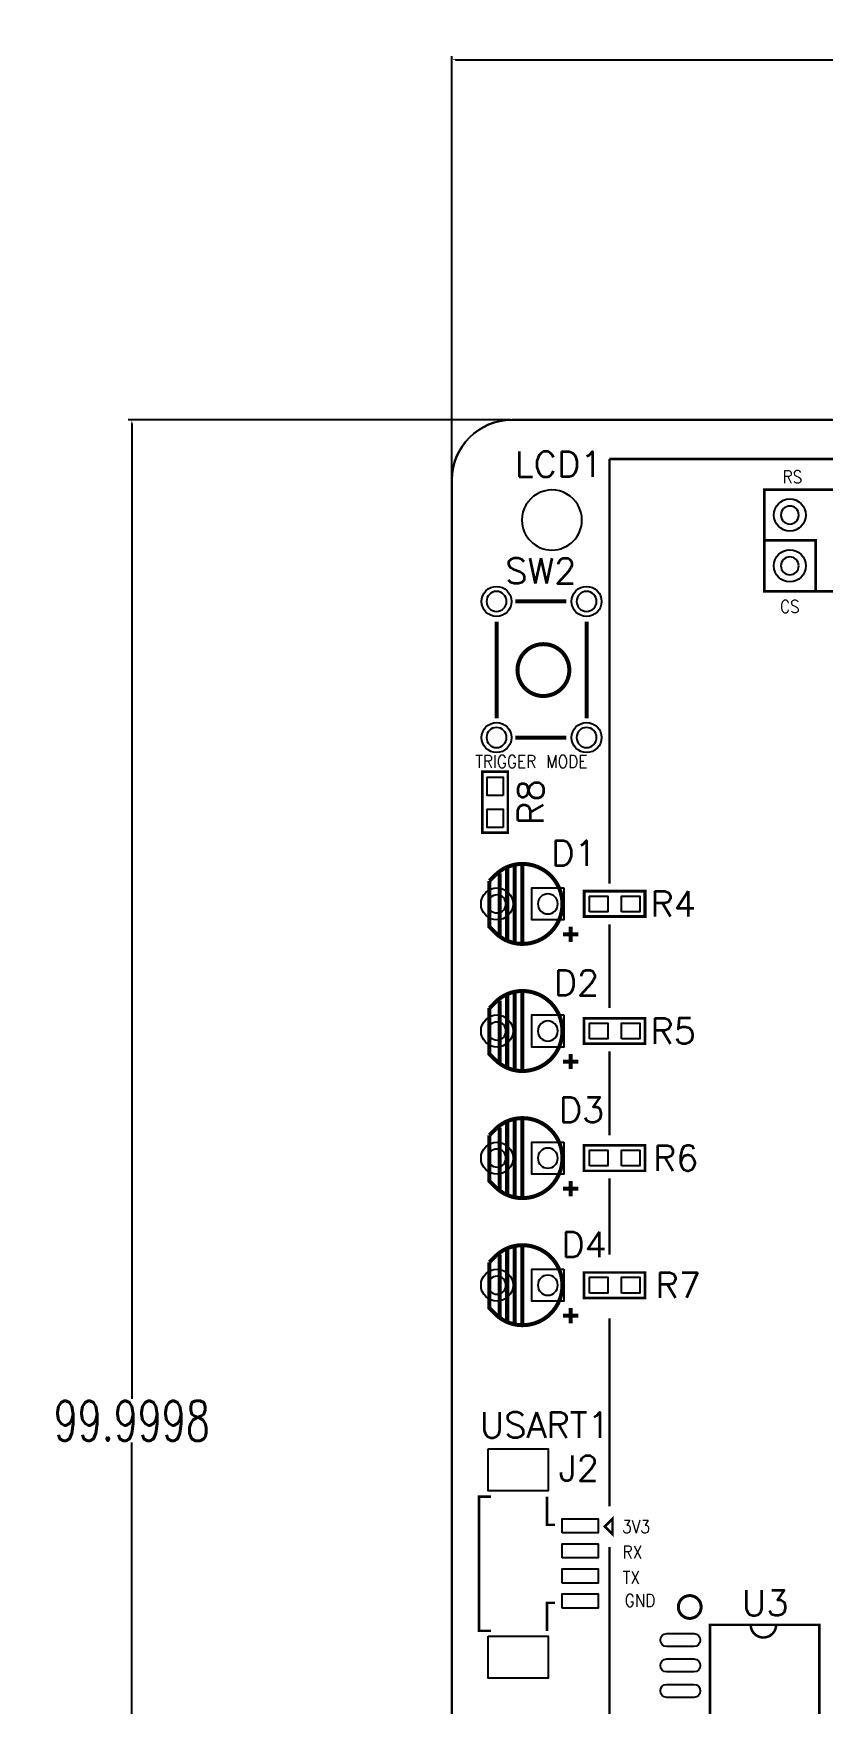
# Model space of a CAD drawing. Extents: x -21 to 92, y -8 to 119.
# Drawn here: x -20.9 to 18.5, y 35.9 to 119.3 of the extents above; entities that cross this region are included whole.
import ezdxf
from ezdxf.enums import TextEntityAlignment as Align

# ---------------------------------------------------------------- set-up
doc = ezdxf.new("R2010")
doc.units = 0
doc.header["$MEASUREMENT"] = 0
doc.layers.get('0').update_dxf_attribs({"linetype": 'CONTINUOUS'})
doc.layers.get('Defpoints').update_dxf_attribs({"linetype": 'CONTINUOUS'})
for name, color, linetype in [('BG_OUTLINE', 6, 'CONTINUOUS'), ('BO_SILKSCREEN_TOP', 7, 'CONTINUOUS'), ('PG_SILKSCREEN_TOP', 7, 'CONTINUOUS'), ('PIN_TOP', 12, 'CONTINUOUS'), ('RE_DISPLAY_TOP', 142, 'CONTINUOUS'), ('RE_SILKSCREEN_TOP', 7, 'CONTINUOUS')]:
    doc.layers.add(name, color=color, linetype=linetype)
doc.styles.get("Standard").update_dxf_attribs({"font": 'txt.shx', "width": 0.7, "height": 2})
doc.dimstyles.get("Standard").update_dxf_attribs({"dimtxt": 0.18, "dimasz": 0.18, "dimexe": 0.18, "dimexo": 0.0625, "dimgap": 0.09, "dimtad": 0, "dimtih": 1, "dimtoh": 1, "dimdec": 4, "dimzin": 0, "dimdsep": 46, "dimtxsty": 'Standard', "dimcen": 0.09, "dimadec": 0, "dimazin": 0, "dimtfac": 1, "dimtdec": 4, "dimtofl": 0, "dimtmove": 0, "dimatfit": 3, "dimfxl": 1, "dimtolj": 1, "dimtzin": 0, "dimarcsym": 0})

# ---------------------------------------------------------------- blocks, each defined once
blk = doc.blocks.new('*D11')
at = {"color": 0, "linetype": 'Continuous', "lineweight": -2, "transparency": 16777216}
for p, q in [((2.93724, 99.9998), (-16.18, 99.9998)), ((-16, 99.8198), (-16, 51.0899)), ((-16, 0.18), (-16, 48.9099)), ((2.93724, 0), (-16.18, 0))]:
    blk.add_line(p, q, dxfattribs=at)
at = {"color": 0, "linetype": 'Continuous', "transparency": 16777216}
for points in [[(-16.03, 99.8198), (-15.97, 99.8198), (-16, 99.9998)], [(-16.03, 0.18), (-15.97, 0.18), (-16, 0)]]:
    blk.add_solid(points, dxfattribs=at)
at = {"layer": 'Defpoints', "color": 0, "linetype": 'Continuous', "transparency": 16777216}
for p in [(-16, 99.9998), (2.99974, 99.9998), (2.99974, 0)]:
    blk.add_point(p, dxfattribs=at)
at = {"color": 0, "linetype": 'Continuous', "transparency": 16777216, "insert": (-16, 49.9999), "char_height": 2, "attachment_point": 5}
blk.add_mtext('\\A1;99.9998', dxfattribs=at)
blk = doc.blocks.new('*D15')
at = {"color": 0, "linetype": 'Continuous', "lineweight": -2, "transparency": 16777216}
for p, q in [((0, 97.06256), (0, 118.18)), ((0.18, 118), (30.70993, 118)), ((69.81986, 118), (39.28993, 118)), ((69.99986, 97.06256), (69.99986, 118.18))]:
    blk.add_line(p, q, dxfattribs=at)
at = {"color": 0, "linetype": 'Continuous', "transparency": 16777216}
for points in [[(0.18, 118.03), (0.18, 117.97), (0, 118)], [(69.81986, 118.03), (69.81986, 117.97), (69.99986, 118)]]:
    blk.add_solid(points, dxfattribs=at)
at = {"layer": 'Defpoints', "color": 0, "linetype": 'Continuous', "transparency": 16777216}
for p in [(0, 118), (0, 97.00006), (69.99986, 97.00006)]:
    blk.add_point(p, dxfattribs=at)
at = {"color": 0, "linetype": 'Continuous', "transparency": 16777216, "insert": (34.99993, 118), "char_height": 2, "attachment_point": 5}
blk.add_mtext('\\A1;69.9999', dxfattribs=at)

msp = doc.modelspace()

# ---------------------------------------------------------------- linework, layer by layer
at = {"layer": 'BG_OUTLINE'}
for points in [[(2.99974, 99.9998, 0.414176), (0, 97.00006)], [(6.49986, 95.00108, 1.000127), (3.50012, 94.99854, 0.999873), (6.49986, 95.00108)]]:
    msp.add_lwpolyline(points, format="xyb", dxfattribs=at)
msp.add_lwpolyline([(2.99974, 99.9998), (67.00012, 99.9998, -0.414185), (69.99986, 97.00006), (69.99986, 2.99974, -0.414172), (67.00012, 0), (2.99974, 0, -0.414163), (0, 2.99974), (0, 97.00006, -0.414176)], format="xyb", close=True, dxfattribs=at)
for points in [[(67.00012, 99.9998), (2.99974, 99.9998)], [(0, 97.00006), (0, 2.99974)]]:
    msp.add_lwpolyline(points, dxfattribs=at)
at = {"layer": 'PG_SILKSCREEN_TOP'}
for points in [[(7.874, 76.835, 0.127, 0.127, 0), (7.874, 98.044, 0.127, 0.127, 0)], [(7.874, 98.044, 0.127, 0.127, 0), (66.294, 98.044, 0.127, 0.127, 0)], [(15.621, 96.52, 0.127, 0.127, 0), (58.801, 96.52, 0.127, 0.127, 0), (58.801, 91.44, 0.127, 0.127, 0), (15.621, 91.44, 0.127, 0.127, 0), (15.621, 96.52, 0.127, 0.127, 0)], [(15.621, 93.98, 0.127, 0.127, 0), (18.18132, 93.98, 0.127, 0.127, 0), (18.18132, 91.45016, 0.127, 0.127, 0)], [(3.175, 90.932, 0.20066, 0.20066, 0), (5.715, 90.932, 0.20066, 0.20066, 0)], [(2.23012, 85.09, 0.20066, 0.20066, 0), (2.23012, 89.916, 0.20066, 0.20066, 0)], [(6.731, 89.916, 0.20066, 0.20066, 0), (6.731, 85.09, 0.20066, 0.20066, 0)], [(5.8674, 87.503, 0.20066, 0.20066, 1), (3.2766, 87.503, 0.20066, 0.20066, 1), (5.8674, 87.503, 0.20066, 0.20066, 0)], [(5.715, 84.13242, 0.20066, 0.20066, 0), (3.175, 84.13242, 0.20066, 0.20066, 0)], [(1.524, 79.375, 0.127, 0.127, 0), (1.524, 82.423, 0.127, 0.127, 0), (2.794, 82.423, 0.127, 0.127, 0), (2.794, 79.375, 0.127, 0.127, 0), (1.524, 79.375, 0.127, 0.127, 0)], [(1.87198, 76.962, 0.20066, 0.20066, 0), (1.87198, 74.676, 0.20066, 0.20066, 0), (2.16662, 74.38136, 0.20066, 0.20066, 0.199066), (3.52298, 73.82002, 0.20066, 0.20066, 1), (3.52298, 77.81798, 0.20066, 0.20066, 0.199066), (2.16662, 77.25664, 0.20066, 0.20066, 0), (1.87198, 76.962, 0.20066, 0.20066, 0)], [(2.76098, 74.041, 0.20066, 0.20066, 0), (2.76098, 77.597, 0.20066, 0.20066, 0)], [(3.14198, 73.914, 0.20066, 0.20066, 0), (3.14198, 77.724, 0.20066, 0.20066, 0)], [(3.52298, 73.82002, 0.20066, 0.20066, 0), (3.52298, 77.81798, 0.20066, 0.20066, 0)], [(2.37998, 74.168, 0.20066, 0.20066, 0), (2.37998, 77.343, 0.20066, 0.20066, 0)], [(6.604, 76.454, 0.1524, 0.1524, 0), (9.652, 76.454, 0.1524, 0.1524, 0), (9.652, 75.184, 0.1524, 0.1524, 0), (6.604, 75.184, 0.1524, 0.1524, 0), (6.604, 76.454, 0.1524, 0.1524, 0)], [(6.31698, 74.295, 0.20066, 0.20066, 0), (5.55498, 74.295, 0.20066, 0.20066, 0)], [(5.93598, 74.676, 0.20066, 0.20066, 0), (5.93598, 73.914, 0.20066, 0.20066, 0)], [(7.874, 70.612, 0.127, 0.127, 0), (7.874, 74.803, 0.127, 0.127, 0)], [(1.87198, 70.612, 0.20066, 0.20066, 0), (1.87198, 68.326, 0.20066, 0.20066, 0), (2.16662, 68.03136, 0.20066, 0.20066, 0.199066), (3.52298, 67.47002, 0.20066, 0.20066, 1), (3.52298, 71.46798, 0.20066, 0.20066, 0.199066), (2.16662, 70.90664, 0.20066, 0.20066, 0), (1.87198, 70.612, 0.20066, 0.20066, 0)], [(2.37998, 67.818, 0.20066, 0.20066, 0), (2.37998, 70.993, 0.20066, 0.20066, 0)], [(2.76098, 67.691, 0.20066, 0.20066, 0), (2.76098, 71.247, 0.20066, 0.20066, 0)], [(3.14198, 67.564, 0.20066, 0.20066, 0), (3.14198, 71.374, 0.20066, 0.20066, 0)], [(3.52298, 67.47002, 0.20066, 0.20066, 0), (3.52298, 71.46798, 0.20066, 0.20066, 0)], [(6.604, 70.104, 0.127, 0.127, 0), (9.652, 70.104, 0.127, 0.127, 0), (9.652, 68.834, 0.127, 0.127, 0), (6.604, 68.834, 0.127, 0.127, 0), (6.604, 70.104, 0.127, 0.127, 0)], [(7.874, 64.262, 0.127, 0.127, 0), (7.874, 68.453, 0.127, 0.127, 0)], [(6.31698, 67.945, 0.20066, 0.20066, 0), (5.55498, 67.945, 0.20066, 0.20066, 0)], [(5.93598, 68.326, 0.20066, 0.20066, 0), (5.93598, 67.564, 0.20066, 0.20066, 0)], [(1.87198, 64.262, 0.20066, 0.20066, 0), (1.87198, 61.976, 0.20066, 0.20066, 0), (2.16662, 61.68136, 0.20066, 0.20066, 0.199066), (3.52298, 61.12002, 0.20066, 0.20066, 1), (3.52298, 65.11798, 0.20066, 0.20066, 0.199066), (2.16662, 64.55664, 0.20066, 0.20066, 0), (1.87198, 64.262, 0.20066, 0.20066, 0)], [(3.14198, 61.214, 0.20066, 0.20066, 0), (3.14198, 65.024, 0.20066, 0.20066, 0)], [(3.52298, 61.12002, 0.20066, 0.20066, 0), (3.52298, 65.11798, 0.20066, 0.20066, 0)], [(2.37998, 61.468, 0.20066, 0.20066, 0), (2.37998, 64.643, 0.20066, 0.20066, 0)], [(2.76098, 61.341, 0.20066, 0.20066, 0), (2.76098, 64.897, 0.20066, 0.20066, 0)], [(6.604, 63.754, 0.127, 0.127, 0), (9.652, 63.754, 0.127, 0.127, 0), (9.652, 62.484, 0.127, 0.127, 0), (6.604, 62.484, 0.127, 0.127, 0), (6.604, 63.754, 0.127, 0.127, 0)], [(5.93598, 61.976, 0.20066, 0.20066, 0), (5.93598, 61.214, 0.20066, 0.20066, 0)], [(7.874, 58.293, 0.127, 0.127, 0), (7.874, 62.103, 0.127, 0.127, 0)], [(6.31698, 61.595, 0.20066, 0.20066, 0), (5.55498, 61.595, 0.20066, 0.20066, 0)], [(1.87198, 57.912, 0.20066, 0.20066, 0), (1.87198, 55.626, 0.20066, 0.20066, 0), (2.16662, 55.33136, 0.20066, 0.20066, 0.199066), (3.52298, 54.77002, 0.20066, 0.20066, 1), (3.52298, 58.76798, 0.20066, 0.20066, 0.199066), (2.16662, 58.20664, 0.20066, 0.20066, 0), (1.87198, 57.912, 0.20066, 0.20066, 0)], [(2.76098, 54.991, 0.20066, 0.20066, 0), (2.76098, 58.547, 0.20066, 0.20066, 0)], [(3.14198, 54.864, 0.20066, 0.20066, 0), (3.14198, 58.674, 0.20066, 0.20066, 0)], [(3.52298, 54.77002, 0.20066, 0.20066, 0), (3.52298, 58.76798, 0.20066, 0.20066, 0)], [(2.37998, 55.118, 0.20066, 0.20066, 0), (2.37998, 58.293, 0.20066, 0.20066, 0)], [(6.604, 57.404, 0.127, 0.127, 0), (9.652, 57.404, 0.127, 0.127, 0), (9.652, 56.134, 0.127, 0.127, 0), (6.604, 56.134, 0.127, 0.127, 0), (6.604, 57.404, 0.127, 0.127, 0)], [(6.31698, 55.245, 0.20066, 0.20066, 0), (5.55498, 55.245, 0.20066, 0.20066, 0)], [(5.93598, 55.626, 0.20066, 0.20066, 0), (5.93598, 54.864, 0.20066, 0.20066, 0)], [(7.874, 45.72, 0.127, 0.127, 0), (7.874, 55.118, 0.127, 0.127, 0)], [(1.9558, 46.20006, 0.127, 0.127, 0), (1.35636, 46.20006, 0.127, 0.127, 0), (1.35636, 39.49954, 0.127, 0.127, 0), (1.9558, 39.49954, 0.127, 0.127, 0)], [(5.1562, 44.79798, 0.127, 0.127, 0), (4.75488, 44.79798, 0.127, 0.127, 0), (4.75488, 46.20006, 0.127, 0.127, 0)], [(8.02386, 45.0977, 0.127, 0.127, 0), (8.02386, 44.3357, 0.127, 0.127, 0), (7.64286, 44.7167, 0.127, 0.127, 0), (8.02386, 45.0977, 0.127, 0.127, 0)], [(7.874, 33.655, 0.127, 0.127, 0), (7.874, 43.688, 0.127, 0.127, 0)], [(5.1562, 40.89908, 0.127, 0.127, 0), (4.75488, 40.89908, 0.127, 0.127, 0), (4.75488, 39.49954, 0.127, 0.127, 0)], [(12.45616, 40.6908, 0.14986, 0.14986, 1), (11.31824, 40.6908, 0.14986, 0.14986, 1), (12.45616, 40.6908, 0.14986, 0.14986, 0)], [(13.2842, 34.4678, 0.127, 0.127, 0), (18.3642, 34.4678, 0.127, 0.127, 0), (18.3642, 39.8018, 0.127, 0.127, 0), (12.9032, 39.8018, 0.127, 0.127, 0), (12.9032, 34.4678, 0.127, 0.127, 0), (13.2842, 34.4678, 0.127, 0.127, 0)], [(14.9352, 39.8018, 0.127, 0.127, 0.618034), (15.9512, 39.2938, 0.127, 0.127, 0)], [(15.9512, 39.2938, 0.127, 0.127, 0.236068), (16.2052, 39.8018, 0.127, 0.127, 0)]]:
    msp.add_lwpolyline(points, format="xyseb", dxfattribs=at)
at = {"layer": 'PIN_TOP'}
for points in [[(2.5527, 81.2419), (1.7653, 81.2419), (1.7653, 82.1563), (2.5527, 82.1563)], [(2.5527, 79.6417), (1.7653, 79.6417), (1.7653, 80.5561), (2.5527, 80.5561)], [(5.59308, 76.6191), (5.59308, 75.0189), (3.99288, 75.0189), (3.99288, 76.6191)], [(6.8707, 75.4253), (6.8707, 76.2127), (7.7851, 76.2127), (7.7851, 75.4253)], [(8.4709, 75.4253), (8.4709, 76.2127), (9.3853, 76.2127), (9.3853, 75.4253)], [(5.59308, 70.2691), (5.59308, 68.6689), (3.99288, 68.6689), (3.99288, 70.2691)], [(6.8707, 69.0753), (6.8707, 69.8627), (7.7851, 69.8627), (7.7851, 69.0753)], [(8.4709, 69.0753), (8.4709, 69.8627), (9.3853, 69.8627), (9.3853, 69.0753)], [(5.59308, 63.9191), (5.59308, 62.3189), (3.99288, 62.3189), (3.99288, 63.9191)], [(6.8707, 62.7253), (6.8707, 63.5127), (7.7851, 63.5127), (7.7851, 62.7253)], [(8.4709, 62.7253), (8.4709, 63.5127), (9.3853, 63.5127), (9.3853, 62.7253)], [(5.59308, 57.5691), (5.59308, 55.9689), (3.99288, 55.9689), (3.99288, 57.5691)], [(6.8707, 56.3753), (6.8707, 57.1627), (7.7851, 57.1627), (7.7851, 56.3753)], [(8.4709, 56.3753), (8.4709, 57.1627), (9.3853, 57.1627), (9.3853, 56.3753)], [(1.81483, 48.59147), (4.81457, 48.59147), (4.81457, 46.49089), (1.81483, 46.49089)], [(5.5118, 44.38904), (5.5118, 45.09008), (7.31266, 45.09008), (7.31266, 44.38904)], [(5.5118, 43.1419), (5.5118, 43.84294), (7.31266, 43.84294), (7.31266, 43.1419)], [(5.5118, 41.88968), (5.5118, 42.59072), (7.31266, 42.59072), (7.31266, 41.88968)], [(5.5118, 40.64), (5.5118, 41.34104), (7.31266, 41.34104), (7.31266, 40.64)], [(1.81483, 39.24173), (4.81457, 39.24173), (4.81457, 37.14115), (1.81483, 37.14115)]]:
    msp.add_lwpolyline(points, close=True, dxfattribs=at)
for points in [[(12.09167, 38.71468), (10.74293, 38.71468, -1), (10.74293, 39.36492), (12.09167, 39.36492, -1)], [(12.09167, 37.44468), (10.74293, 37.44468, -1), (10.74293, 38.09492), (12.09167, 38.09492, -1)], [(12.09167, 36.17468), (10.74293, 36.17468, -1), (10.74293, 36.82492), (12.09167, 36.82492, -1)]]:
    msp.add_lwpolyline(points, format="xyb", close=True, dxfattribs=at)
for centre, radius in [((16.891, 95.25), 0.8001), ((16.891, 92.71), 0.8001), ((2.23012, 90.932), 0.75057), ((6.731, 90.932), 0.75057), ((2.23012, 84.13242), 0.75057), ((6.731, 84.13242), 0.75057), ((2.25298, 75.819), 0.8001), ((2.25298, 69.469), 0.8001), ((2.25298, 63.119), 0.8001), ((2.25298, 56.769), 0.8001)]:
    msp.add_circle(centre, radius, dxfattribs=at)
at = {"layer": 'RE_DISPLAY_TOP'}
for points in [[(17.34058, 95.25, 1), (16.44142, 95.25, 1)], [(17.34058, 92.71, 1), (16.44142, 92.71, 1)], [(2.7305, 90.932, 1), (1.72974, 90.932, 1)], [(7.23138, 90.932, 1), (6.23062, 90.932, 1)], [(2.7305, 84.13242, 1), (1.72974, 84.13242, 1)], [(7.23138, 84.13242, 1), (6.23062, 84.13242, 1)], [(2.70256, 75.819, 1), (1.8034, 75.819, 1)], [(5.29336, 75.819, 1), (4.2926, 75.819, 1)], [(2.70256, 69.469, 1), (1.8034, 69.469, 1)], [(5.29336, 69.469, 1), (4.2926, 69.469, 1)], [(2.70256, 63.119, 1), (1.8034, 63.119, 1)], [(5.29336, 63.119, 1), (4.2926, 63.119, 1)], [(2.70256, 56.769, 1), (1.8034, 56.769, 1)], [(5.29336, 56.769, 1), (4.2926, 56.769, 1)]]:
    msp.add_lwpolyline(points, format="xyb", close=True, dxfattribs=at)

# ---------------------------------------------------------------- texts
at = {"layer": 'BO_SILKSCREEN_TOP'}
for s, height, width, p in [('TRIGGER MODE', 0.635, 0.88, (1.1684, 82.6135)), ('USART1', 1.27, 1.02, (1.397, 49.149)), ('3V3', 0.635, 0.88, (8.509, 44.3865)), ('RX', 0.635, 0.88, (8.5344, 43.1165)), ('TX', 0.635, 0.88, (8.5344, 41.8465)), ('GND', 0.635, 0.88, (8.636, 40.7035))]:
    msp.add_text(s, height=height, dxfattribs=dict(at, width=width)).set_placement(p)
at = {"layer": 'PG_SILKSCREEN_TOP', "width": 0.88}
for s, p in [('RS', (17.018, 96.8375)), ('CS', (16.891, 90.3605))]:
    msp.add_text(s, height=0.635, dxfattribs=at).set_placement(p, align=Align.CENTER)
at = {"layer": 'RE_SILKSCREEN_TOP', "width": 1.02}
for s, p in [('LCD1', (5.334, 97.155)), ('D1', (6.096, 77.724)), ('D2', (6.223, 71.247)), ('D3', (6.477, 64.897)), ('D4', (6.604, 58.166)), ('J2', (6.35, 46.99))]:
    msp.add_text(s, height=1.27, dxfattribs=at).set_placement(p, align=Align.CENTER)
for s, p in [('SW2', (2.667, 91.821)), ('R4', (9.9187, 75.184)), ('R5', (9.9187, 68.834)), ('R6', (10.0457, 62.484)), ('R7', (10.1727, 56.134)), ('U3', (14.4907, 40.259))]:
    msp.add_text(s, height=1.27, dxfattribs=at).set_placement(p)
msp.add_text('R8', height=1.27, rotation=90, dxfattribs=at).set_placement((4.572, 79.7687))

# ---------------------------------------------------------------- dimensions: what is measured, and where the dimension line sits
at = {"linetype": 'Continuous'}
dim = msp.add_linear_dim(base=(0, 118), p1=(69.99986, 97.00006), p2=(0, 97.00006), dimstyle='Standard', dxfattribs=at)
dim.commit()
dim.dimension.update_dxf_attribs({"geometry": '*D15', "text_midpoint": (34.99993, 118)})
dim = msp.add_linear_dim(base=(-16, 99.9998), p1=(2.99974, 0), p2=(2.99974, 99.9998), angle=90, dimstyle='Standard', dxfattribs=at)
dim.commit()
dim.dimension.update_dxf_attribs({"geometry": '*D11', "text_midpoint": (-16, 49.9999)})

doc.saveas('drawing.dxf')
